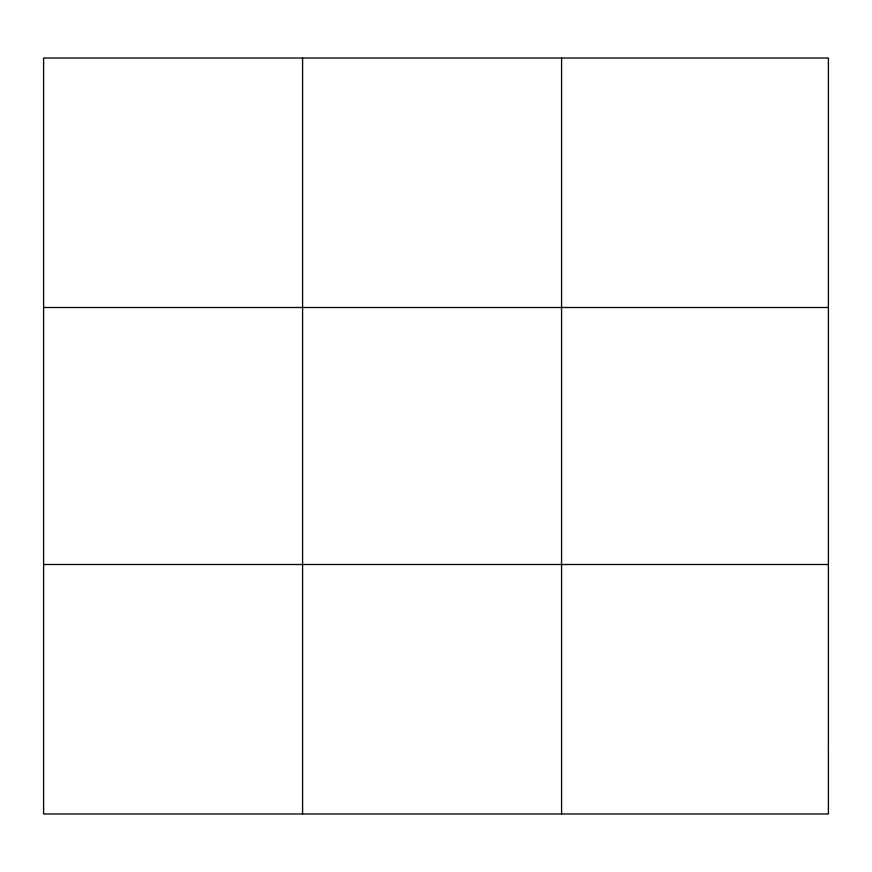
<?xml version="1.0" encoding="UTF-8"?>
<svg xmlns="http://www.w3.org/2000/svg" width="872" height="872" viewBox="0 0 872 872"><rect width="100%" height="100%" fill="white"/><g stroke="black" fill="none" stroke-linecap="round" stroke-linejoin="round"><path stroke-width="1.31" d="M302.584 58.043L302.584 813.958M561.568 58.043L561.568 813.958M43.6 307.5L828.4 307.5M43.6 564.5L828.4 564.5M828.4 751.588L828.4 813.958L43.6 813.958L43.6 58.043L828.4 58.043L828.4 751.588"/></g></svg>
